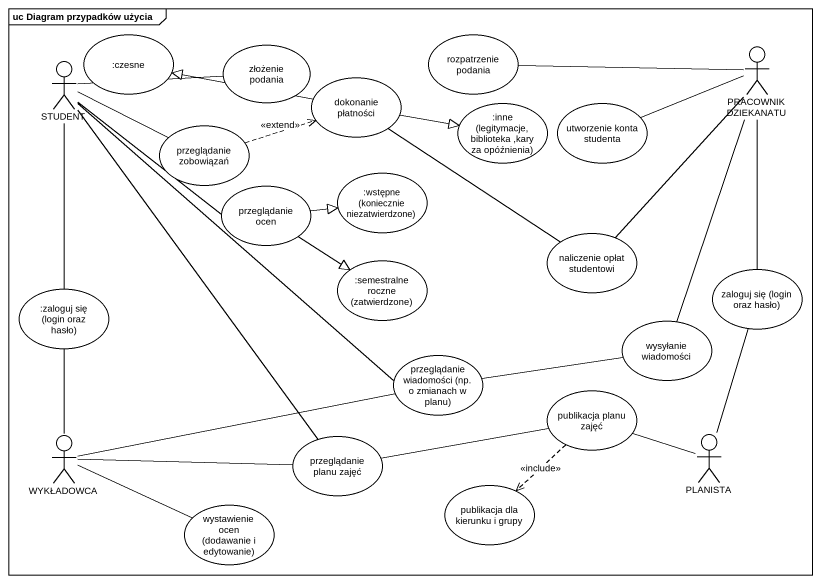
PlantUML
@startuml
mainframe uc Diagram przypadków użycia
usecase ":czesne" as czesne
usecase "złożenie podania" as złożenie_podania
usecase "rozpatrzenie podania" as rozpatrzenie_podania
actor "PRACOWNIK DZIEKANATU" as PRACOWNIK_DZIEKANATU
actor STUDENT
usecase "dokonanie płatności" as dokonanie_płatności
usecase "przeglądanie zobowiązań" as przeglądanie_zobowiązań
usecase ":inne (legitymacje, biblioteka ,kary za opóźnienia)" as inne_legitymacje_biblioteka
usecase "utworzenie konta studenta" as utworzenie_konta_studenta
usecase "przeglądanie ocen" as przeglądanie_ocen
usecase ":wstępne (koniecznie niezatwierdzone)" as wstępne_koniecznie
usecase "naliczenie opłat studentowi" as naliczenie_opłat_studentowi
usecase ":semestralne roczne (zatwierdzone)" as semestralne_roczne
usecase "zaloguj się (login oraz hasło)" as zaloguj_się_login_oraz_hasło
usecase ":zaloguj się (login oraz hasło)" as zaloguj_się_login_oraz_hasło_2
usecase "wysyłanie wiadomości" as wysyłanie_wiadomości
usecase "przeglądanie wiadomości (np. o zmianach w planu)" as przeglądanie_wiadomości_np
usecase "publikacja planu zajęć" as publikacja_planu_zajęć
actor WYKŁADOWCA
usecase "przeglądanie planu zajęć" as przeglądanie_planu_zajęć
actor PLANISTA
usecase "wystawienie ocen (dodawanie i edytowanie)" as wystawienie_ocen_dodawanie
usecase "publikacja dla kierunku i grupy" as publikacja_dla_kierunku_i
PRACOWNIK_DZIEKANATU -left- rozpatrzenie_podania
PRACOWNIK_DZIEKANATU -left- utworzenie_konta_studenta
PRACOWNIK_DZIEKANATU -- naliczenie_opłat_studentowi
PRACOWNIK_DZIEKANATU -- zaloguj_się_login_oraz_hasło
PRACOWNIK_DZIEKANATU -- wysyłanie_wiadomości
STUDENT -right- złożenie_podania
STUDENT -right- przeglądanie_zobowiązań
STUDENT -right- przeglądanie_ocen
STUDENT -- zaloguj_się_login_oraz_hasło_2
STUDENT -- przeglądanie_wiadomości_np
STUDENT -- przeglądanie_planu_zajęć
dokonanie_płatności -left-|> czesne
dokonanie_płatności -right-|> inne_legitymacje_biblioteka
dokonanie_płatności -- naliczenie_opłat_studentowi
przeglądanie_zobowiązań .right.> dokonanie_płatności : <<extend>>
przeglądanie_ocen -right-|> wstępne_koniecznie
przeglądanie_ocen --|> semestralne_roczne
wysyłanie_wiadomości -left- przeglądanie_wiadomości_np
publikacja_planu_zajęć -left- przeglądanie_planu_zajęć
publikacja_planu_zajęć ..> publikacja_dla_kierunku_i : <<include>>
WYKŁADOWCA -up- zaloguj_się_login_oraz_hasło_2
WYKŁADOWCA -right- przeglądanie_wiadomości_np
WYKŁADOWCA -right- przeglądanie_planu_zajęć
WYKŁADOWCA -right- wystawienie_ocen_dodawanie
PLANISTA -up- zaloguj_się_login_oraz_hasło
PLANISTA -left- publikacja_planu_zajęć
@enduml
